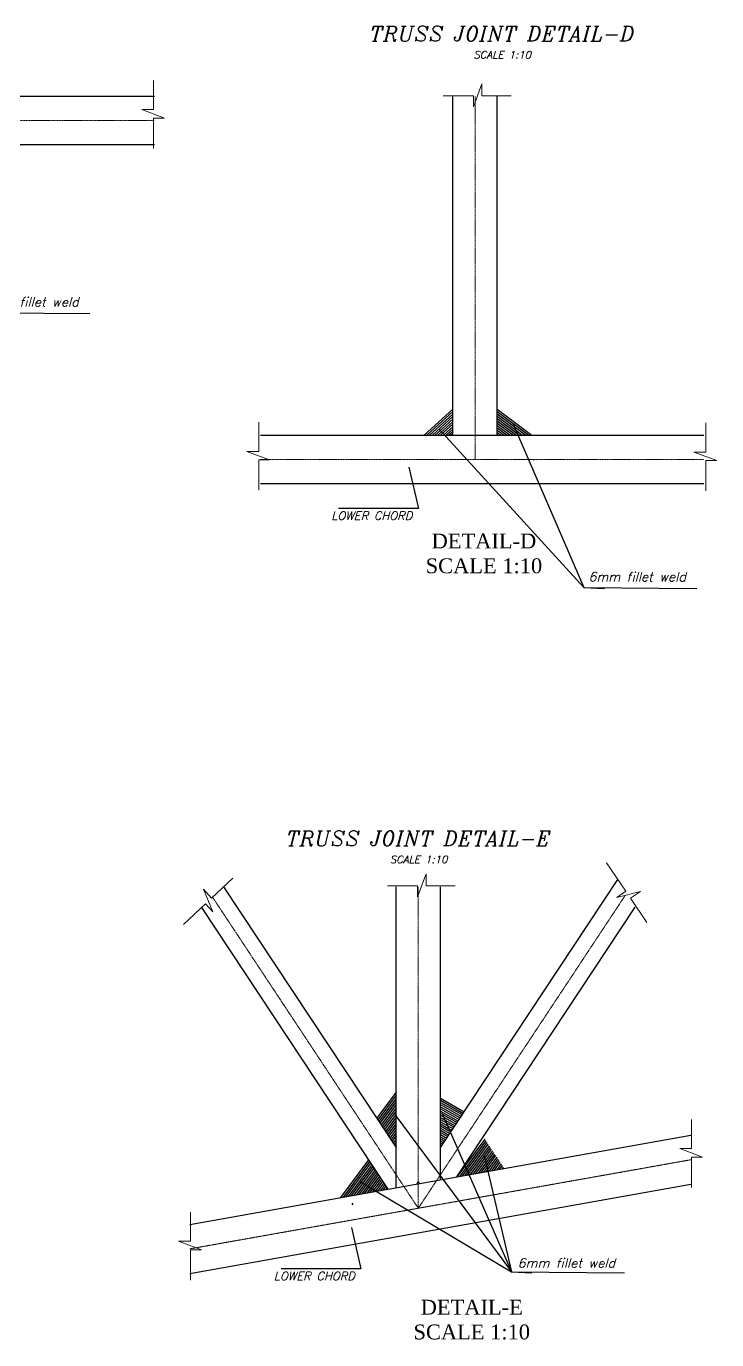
# Model space of a CAD drawing. Extents: x 60675 to 406257, y -6788 to 756297.
# Drawn here: x 392270 to 394130, y 737721 to 741257 of the extents above; entities that cross this region are included whole.
import ezdxf

# ---------------------------------------------------------------- set-up
doc = ezdxf.new("R2010")
doc.units = 0
doc.linetypes.add('CENTER2', pattern=[1.125, 0.75, -0.125, 0.125, -0.125])
doc.linetypes.add('CENTERX2', pattern=[101.6, 63.5, -12.7, 12.7, -12.7])
doc.layers.get('0').update_dxf_attribs({"linetype": 'CONTINUOUS'})
for name, color, linetype, lineweight in [('Axis', 144, 'CENTERX2', 9), ('DIM', 247, 'CONTINUOUS', 20), ('TEXT', 7, 'CONTINUOUS', 25)]:
    doc.layers.add(name, color=color, linetype=linetype, lineweight=lineweight)
doc.layers.add('TRUSS-LAYOUT', color=30, linetype='CONTINUOUS')
doc.styles.add('BOLDTEXT4', font='italic.shx')
doc.styles.add('DIM50', font='romans.shx')
doc.styles.add('TEXT50-2.25', font='romans.shx')
doc.dimstyles.new('DIM 1-5A', dxfattribs={"dimtxt": 11.25, "dimasz": 10, "dimexe": 7.5, "dimexo": 7.5, "dimgap": 2.5, "dimtad": 1, "dimdec": 0, "dimzin": 0, "dimdsep": 46, "dimtxsty": 'DIM50', "dimblk": 'OBLIQUE', "dimcen": 2.5, "dimdle": 7.5, "dimclrd": 9, "dimclre": 9, "dimclrt": 3, "dimazin": 0, "dimtfac": 1, "dimtdec": 0, "dimtix": 1, "dimtofl": 0, "dimtmove": 0, "dimatfit": 3, "dimfxl": 1, "dimtolj": 1, "dimtzin": 0, "dimarcsym": 0})
doc.dimstyles.new('DIM-5', dxfattribs={"dimtxt": 200, "dimasz": 10, "dimexe": 7.5, "dimexo": 7.5, "dimgap": 3, "dimtad": 1, "dimdec": 0, "dimzin": 0, "dimdsep": 46, "dimtxsty": 'TEXT50-2.25', "dimblk1": 'OBLIQUE', "dimblk2": 'OBLIQUE', "dimsah": 1, "dimcen": 2.5, "dimdle": 7.5, "dimclrd": 9, "dimclre": 9, "dimclrt": 3, "dimadec": 0, "dimazin": 0, "dimtfac": 1, "dimtdec": 0, "dimtix": 1, "dimtmove": 0, "dimatfit": 0, "dimfxl": 1, "dimtolj": 1, "dimtzin": 0, "dimlwe": -1, "dimarcsym": 0})

# ---------------------------------------------------------------- blocks, each defined once
blk = doc.blocks.new('_Oblique')
at = {"color": 0, "linetype": 'ByBlock', "lineweight": -2}
blk.add_line((-0.5, -0.5), (0.5, 0.5), dxfattribs=at)

msp = doc.modelspace()

# ---------------------------------------------------------------- linework, layer by layer
at = {"color": 252}
for p, q in [((393418.5484, 740226.3611), (393341.56521, 740155.81928)), ((393418.5484, 740219.5794), (393348.96616, 740155.81928)), ((393418.5484, 740212.79771), (393356.36711, 740155.81928)), ((393418.5484, 740206.01601), (393363.76806, 740155.81928)), ((393418.5484, 740199.23431), (393371.16901, 740155.81928)), ((393538.5484, 740225.88942), (393631.62985, 740155.81928)), ((393538.5484, 740219.63106), (393623.31622, 740155.81928)), ((393538.5484, 740213.3727), (393615.00259, 740155.81928)), ((393538.5484, 740207.11434), (393606.68896, 740155.81928)), ((393538.5484, 740200.85598), (393598.37533, 740155.81928)), ((393538.5484, 740194.59762), (393590.0617, 740155.81928)), ((393418.5484, 740192.45262), (393378.56997, 740155.81928)), ((393418.5484, 740185.67092), (393385.97092, 740155.81928)), ((393418.5484, 740178.88922), (393393.37187, 740155.81928)), ((393418.5484, 740172.10753), (393400.77282, 740155.81928)), ((393418.5484, 740165.32583), (393408.17377, 740155.81928)), ((393418.5484, 740158.54413), (393415.57473, 740155.81928)), ((393538.5484, 740188.33926), (393581.74807, 740155.81928)), ((393538.5484, 740182.0809), (393573.43445, 740155.81928)), ((393538.5484, 740175.82255), (393565.12082, 740155.81928)), ((393538.5484, 740169.56419), (393556.80719, 740155.81928)), ((393538.5484, 740163.30583), (393548.49356, 740155.81928)), ((393634.83981, 740090.81928), (393637.22798, 740089.02151)), ((393265.78181, 738387.61081), (393213.62123, 738317.05504)), ((393265.78181, 738379.19995), (393216.55824, 738312.61698)), ((393265.78181, 738370.78909), (393219.49526, 738308.17892)), ((393265.78181, 738362.37824), (393222.43228, 738303.74086)), ((393385.78181, 738371.32446), (393449.70926, 738334.83569)), ((393385.78181, 738365.5673), (393447.23067, 738330.49327)), ((393385.78181, 738359.81015), (393444.75209, 738326.15085)), ((393265.78181, 738353.96738), (393225.36929, 738299.3028)), ((393265.78181, 738345.55652), (393228.30631, 738294.86474)), ((393265.78181, 738337.14566), (393231.24333, 738290.42668)), ((393265.78181, 738328.7348), (393234.18034, 738285.98862)), ((393265.78181, 738320.32395), (393237.11736, 738281.55056)), ((393385.78181, 738354.05299), (393442.2735, 738321.80843)), ((393385.78181, 738348.29583), (393438.6477, 738318.12082)), ((393385.78181, 738342.53867), (393435.88231, 738313.9421)), ((393385.78181, 738336.78152), (393433.11692, 738309.76339)), ((393385.78181, 738331.02436), (393430.35153, 738305.58467)), ((393385.78181, 738325.2672), (393427.58614, 738301.40595)), ((393385.78181, 738319.51004), (393424.82076, 738297.22723)), ((393265.78181, 738311.91309), (393240.05438, 738277.1125)), ((393265.78181, 738303.50223), (393242.99139, 738272.67444)), ((393265.78181, 738295.09137), (393245.92841, 738268.23638)), ((393265.78181, 738286.68051), (393248.86543, 738263.79832)), ((393385.78181, 738313.75289), (393422.05537, 738293.04852)), ((393385.78181, 738307.99573), (393419.28998, 738288.8698)), ((393385.78181, 738302.23857), (393416.52459, 738284.69108)), ((393385.78181, 738296.48141), (393413.7592, 738280.51236)), ((393385.78181, 738290.72426), (393410.99381, 738276.33365)), ((393385.78181, 738284.9671), (393408.22842, 738272.15493)), ((393265.78181, 738278.26966), (393251.80244, 738259.36026)), ((393265.78181, 738269.8588), (393254.73946, 738254.9222)), ((393265.78181, 738261.44794), (393257.67648, 738250.48414)), ((393265.78181, 738253.03708), (393260.61349, 738246.04608)), ((393385.78181, 738279.20994), (393405.46303, 738267.97621)), ((393385.78181, 738273.45278), (393402.69764, 738263.79749)), ((393385.78181, 738267.69563), (393399.93225, 738259.61878)), ((393385.78181, 738261.93847), (393397.16687, 738255.44006)), ((393385.78181, 738256.18131), (393394.40148, 738251.26134)), ((393385.78181, 738250.42415), (393391.63609, 738247.08262)), ((393504.64103, 738261.00368), (393429.66034, 738159.57997)), ((393507.57804, 738256.56562), (393436.81931, 738160.8528)), ((393510.51506, 738252.12756), (393443.97828, 738162.12562)), ((393204.26448, 738220.34361), (393204.21238, 738220.21946)), ((393265.78181, 738244.62623), (393263.55051, 738241.60802)), ((393385.78181, 738244.667), (393388.8707, 738242.90391)), ((393513.45208, 738247.6895), (393451.13725, 738163.39845)), ((393516.38909, 738243.25144), (393458.29622, 738164.67127)), ((393519.32611, 738238.81338), (393465.45519, 738165.9441)), ((393522.26312, 738234.37532), (393472.61416, 738167.21692)), ((393525.20014, 738229.93726), (393479.77313, 738168.48975)), ((393528.13716, 738225.4992), (393486.9321, 738169.76258)), ((393531.07417, 738221.06114), (393494.09107, 738171.0354)), ((393534.01119, 738216.62308), (393501.25003, 738172.30823)), ((393191.61414, 738205.34921), (393116.63346, 738103.9255)), ((393194.55115, 738200.91115), (393123.79242, 738105.19833)), ((393197.48817, 738196.47309), (393130.95139, 738106.47115)), ((393200.42519, 738192.03503), (393138.11036, 738107.74398)), ((393203.3622, 738187.59697), (393145.26933, 738109.0168)), ((393206.29922, 738183.15891), (393152.4283, 738110.28963)), ((393209.23624, 738178.72085), (393159.58727, 738111.56245)), ((393536.94821, 738212.18502), (393508.409, 738173.58105)), ((393539.88522, 738207.74696), (393515.56797, 738174.85388)), ((393542.82224, 738203.3089), (393522.72694, 738176.1267)), ((393545.75926, 738198.87084), (393529.88591, 738177.39953)), ((393548.69627, 738194.43278), (393537.04488, 738178.67235)), ((393551.63329, 738189.99472), (393544.20385, 738179.94518)), ((393554.57031, 738185.55666), (393551.36282, 738181.21801)), ((393212.17325, 738174.28279), (393166.74624, 738112.83528)), ((393215.11027, 738169.84473), (393173.90521, 738114.10811)), ((393218.04729, 738165.40667), (393181.06418, 738115.38093)), ((393220.9843, 738160.96861), (393188.22315, 738116.65376)), ((393223.92132, 738156.53055), (393195.38212, 738117.92658)), ((393226.85834, 738152.09249), (393202.54109, 738119.19941)), ((393229.79535, 738147.65443), (393209.70006, 738120.47223)), ((393232.73237, 738143.21637), (393216.85902, 738121.74506)), ((393429.66034, 738159.57997), (393429.66034, 738159.57997)), ((393235.66939, 738138.77831), (393224.01799, 738123.01788)), ((393238.6064, 738134.34025), (393231.17696, 738124.29071)), ((393241.54342, 738129.90219), (393238.33593, 738125.56354)), ((393149.1907, 738089.08853), (393147.17882, 738084.29368))]:
    msp.add_line(p, q, dxfattribs=at)
at = {"layer": 'Axis', "linetype": 'CENTER2'}
for p, q in [((393478.5484, 740090.81928), (393478.5484, 741068.51729)), ((391100.96561, 741003.51729), (392615.57389, 741003.51729)), ((392900.7893, 740090.81928), (394094.90723, 740090.81928)), ((393325.78181, 738075.09157), (393325.78181, 738940.68418)), ((392771.65001, 738912.42772), (393325.78181, 738075.09157)), ((393325.78181, 738075.09157), (393883.33038, 738917.59073)), ((392710.65913, 737965.72612), (394059.64869, 738205.56909)), ((393320.93605, 738140.24939), (393325.78181, 738147.5717)), ((393325.78181, 738147.5717), (393329.6073, 738141.79109))]:
    msp.add_line(p, q, dxfattribs=at)
at = {"layer": 'DIM', "color": 7}
for points in [[(392613.11742, 741111.20799), (392613.11742, 741032.62478), (392580.87534, 741032.62478), (392642.44497, 741009.79638), (392613.11742, 741009.79638), (392613.11742, 740928.24729)], [(393575.54372, 741069.78987), (393496.96051, 741069.78987), (393496.96051, 741102.03195), (393474.13211, 741040.46232), (393474.13211, 741069.78987), (393392.58302, 741069.78987)], [(392896.122, 740190.82724), (392896.122, 740112.24403), (392863.87993, 740112.24403), (392925.44955, 740089.41563), (392896.122, 740089.41563), (392896.122, 740007.86654)], [(394100.21594, 740189.23319), (394100.21594, 740110.64998), (394067.97386, 740110.64998), (394129.54349, 740087.82157), (394100.21594, 740087.82157), (394100.21594, 740006.27249)], [(393941.41481, 738844.46261), (393897.2783, 738909.48021), (393923.95451, 738927.58908), (393860.19183, 738911.8959), (393884.45665, 738928.36781), (393832.428, 739005.01133)], [(392826.61355, 738963.96172), (392769.28713, 738910.21228), (392747.23416, 738933.73286), (392772.69331, 738873.20364), (392752.63382, 738894.59808), (392693.14379, 738838.82003)], [(393425.37964, 738942.80732), (393346.79643, 738942.80732), (393346.79643, 738975.04939), (393323.96802, 738913.47976), (393323.96802, 738942.80732), (393242.41893, 738942.80732)], [(394061.95231, 738314.07265), (394061.95231, 738235.48944), (394029.71023, 738235.48944), (394091.27986, 738212.66103), (394061.95231, 738212.66103), (394061.95231, 738131.11194)], [(392712.42163, 738064.74241), (392712.42163, 737986.1592), (392680.17955, 737986.1592), (392741.74918, 737963.3308), (392712.42163, 737963.3308), (392712.42163, 737881.78171)]]:
    msp.add_lwpolyline(points, dxfattribs=at)
at = {"layer": 'TRUSS-LAYOUT'}
for p, q in [((391100.96561, 741068.51729), (392615.57389, 741068.51729)), ((393418.5484, 740155.81928), (393418.5484, 741068.51729)), ((393538.5484, 740155.81928), (393538.5484, 741068.51729)), ((391100.96561, 740938.51729), (392615.57389, 740938.51729)), ((392900.7893, 740155.81928), (394094.90723, 740155.81928)), ((392900.7893, 740025.81928), (394094.90723, 740025.81928)), ((393385.78181, 738238.23636), (393863.20963, 738959.66684)), ((392800.91632, 738940.68418), (393265.78181, 738238.23636)), ((393265.78181, 738130.44326), (393265.78181, 738940.68418)), ((393385.78181, 738151.77861), (393385.78181, 738940.68418)), ((393429.66034, 738159.57997), (393910.17459, 738885.67428)), ((392742.05035, 738884.67498), (393243.77472, 738126.53052)), ((392710.65913, 738031.74548), (394059.64869, 738271.58845)), ((392710.65913, 737899.70676), (394059.64869, 738139.54973))]:
    msp.add_line(p, q, dxfattribs=at)

# ---------------------------------------------------------------- texts
at = {"layer": 'TEXT', "style": 'BOLDTEXT4'}
for s, insert, char_height, attachment_point in [('TRUSS JOINT DETAIL-D\\P{\\H0.5x;SCALE 1:10}', (393551.77203, 741256.94335), 40, 2), ('LOWER CHORD ', (393200.49641, 739928.19575), 22.5, 8), ('{\\fTimes New Roman|b0|i0|c0|p18;DETAIL-D\\PSCALE 1:10}', (393502.54621, 739891.2349), 40, 2), ('TRUSS JOINT DETAIL-E\\P{\\H0.5x;SCALE 1:10}', (393326.67466, 739090.6112), 40, 2), ('LOWER CHORD ', (393045.77421, 737881.19926), 22.5, 8), ('{\\fTimes New Roman|b0|i0|c0|p18;DETAIL-E\\PSCALE 1:10}', (393469.77142, 737828.64602), 40, 2)]:
    msp.add_mtext(s, dxfattribs=dict(at, insert=insert, char_height=char_height, attachment_point=attachment_point))
at = {"layer": 'TEXT', "linetype": 'Continuous', "char_height": 25, "attachment_point": 1, "style": 'BOLDTEXT4'}
for insert in [(392148.83543, 740527.40469), (393784.09465, 739787.6562), (393593.33056, 737940.14415)]:
    msp.add_mtext('6mm fillet weld', dxfattribs=dict(at, insert=insert))

# ---------------------------------------------------------------- leaders
for points in [[(393300.66803, 740070.12153), (393326.0634, 739958.51908), (393110.82392, 739958.51908)], [(393145.94582, 738023.12504), (393171.3412, 737911.52259), (392956.10172, 737911.52259)]]:
    msp.add_leader(points, dimstyle='DIM-5', override={"dimtad": 0})
at = {"layer": 'DIM'}
for points in [[(391946.73704, 740926.54659), (392136.85264, 740486.14856), (392441.43737, 740483.85509)], [(393381.60346, 740172.16234), (393771.61784, 739745.76859), (393826.86115, 739743.47513)], [(393581.50224, 740186.16663), (393771.61784, 739745.76859), (394076.20257, 739743.47513)], [(393262.35976, 738327.82905), (393576.66683, 737903.72025), (393881.25156, 737901.42679)], [(393389.75675, 738330.114), (393576.66683, 737903.72025), (393631.91013, 737901.42679)], [(393503.56753, 738217.49731), (393576.66683, 737903.72025), (393881.25156, 737901.42679)], [(393168.33969, 738147.22182), (393576.66683, 737903.72025), (393881.25156, 737901.42679)]]:
    msp.add_leader(points, dimstyle='DIM 1-5A', override={"dimgap": 50, "dimtad": 0}, dxfattribs=at)

doc.saveas('drawing.dxf')
